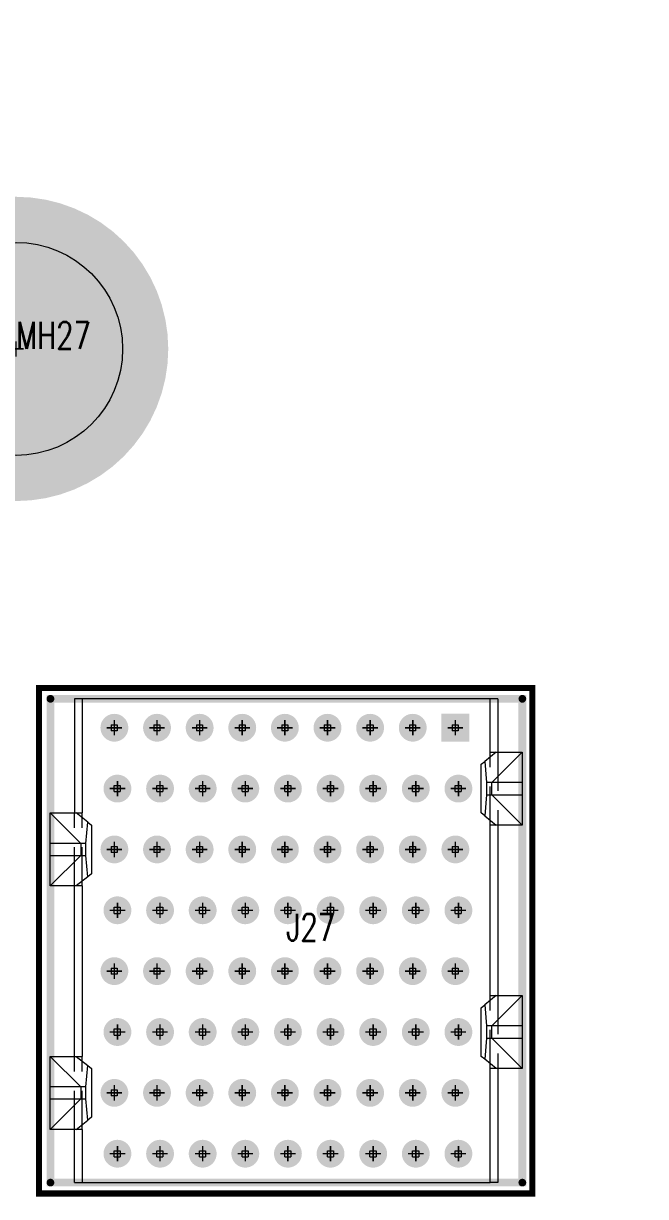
# Model space of a CAD drawing. Header units: millimetres. Extents: x 5 to 1395, y 5 to 415.
# Drawn here: x 1099.39 to 1119.82, y 152.82 to 191.38 of the extents above; entities that cross this region are included whole.
import ezdxf

# ---------------------------------------------------------------- set-up
doc = ezdxf.new("R2010")
doc.units = ezdxf.units.MM
doc.header["$PDSIZE"] = -1
doc.linetypes.add('HIDDEN', pattern=[1.905, 1.27, -0.635])
for name, color, linetype in [('DRIL_PLTE_THRU_01', 16, 'Continuous'), ('DRIL_PLTE_THRU_02', 146, 'Continuous'), ('DRIL_PLTE_THRU_03', 56, 'Continuous'), ('DRIL_PLTE_THRU_04', 216, 'Continuous'), ('DRIL_PLTE_THRU_05', 34, 'Continuous'), ('DRIL_PLTE_THRU_06', 96, 'Continuous'), ('DRIL_PLTE_THRU_07', 171, 'Continuous'), ('DRIL_PLTE_THRU_08', 176, 'Continuous'), ('DRIL_SYMBOL', 2, 'Continuous'), ('PADS_BOT', 5, 'Continuous'), ('PADS_INNER', 1, 'Continuous'), ('PADS_TOP', 1, 'Continuous'), ('PART_NAME_01', 1, 'Continuous'), ('PART_TOP_2DLINE_26', 5, 'Continuous'), ('PART_TOP_2DLINE_27', 5, 'Continuous')]:
    doc.layers.add(name, color=color, linetype=linetype)
doc.styles.add('W0$127', font='simplex', dxfattribs={"width": 0.75})
doc.dimstyles.new('ISO-25', dxfattribs={"dimtxt": 2.5, "dimasz": 2.5, "dimexe": 1.25, "dimexo": 0.625, "dimtad": 1, "dimtxsty": 'Standard', "dimcen": 2.5, "dimadec": 0, "dimazin": 0, "dimtfac": 1, "dimtmove": 0, "dimatfit": 3, "dimfxl": 0, "dimarcsym": 0})

# ---------------------------------------------------------------- blocks, each defined once
blk = doc.blocks.new('DRIL_SYMBOL_7')
at = {"layer": 'DRIL_SYMBOL', "const_width": 0.0508}
for points in [[(-0.254, 0), (0.254, 0)], [(0, -0.254), (0, 0.254)]]:
    blk.add_lwpolyline(points, dxfattribs=at)
blk = doc.blocks.new('DRIL_HOLE_7')
at = {"const_width": 3.5}
blk.add_lwpolyline([(-1.75, 0, 1), (1.75, 0, 1)], format="xyb", close=True, dxfattribs=at)
blk.add_blockref('DRIL_SYMBOL_7', (0, 0))
blk = doc.blocks.new('PAD_0')
at = {"const_width": 5}
blk.add_lwpolyline([(0, -2.5, 1), (0, 2.5, 1)], format="xyb", close=True, dxfattribs=at)
blk = doc.blocks.new('STK_TOP_205')
at = {"layer": 'DRIL_PLTE_THRU_01'}
blk.add_blockref('DRIL_HOLE_7', (0, 0), dxfattribs=at)
at = {"layer": 'DRIL_PLTE_THRU_02'}
blk.add_blockref('DRIL_HOLE_7', (0, 0), dxfattribs=at)
at = {"layer": 'DRIL_PLTE_THRU_03'}
blk.add_blockref('DRIL_HOLE_7', (0, 0), dxfattribs=at)
at = {"layer": 'DRIL_PLTE_THRU_04'}
blk.add_blockref('DRIL_HOLE_7', (0, 0), dxfattribs=at)
at = {"layer": 'DRIL_PLTE_THRU_05'}
blk.add_blockref('DRIL_HOLE_7', (0, 0), dxfattribs=at)
at = {"layer": 'DRIL_PLTE_THRU_06'}
blk.add_blockref('DRIL_HOLE_7', (0, 0), dxfattribs=at)
at = {"layer": 'DRIL_PLTE_THRU_07'}
blk.add_blockref('DRIL_HOLE_7', (0, 0), dxfattribs=at)
at = {"layer": 'DRIL_PLTE_THRU_08'}
blk.add_blockref('DRIL_HOLE_7', (0, 0), dxfattribs=at)
at = {"layer": 'PADS_BOT'}
blk.add_blockref('PAD_0', (0, 0), dxfattribs=at)
at = {"layer": 'PADS_INNER'}
blk.add_blockref('PAD_0', (0, 0), dxfattribs=at)
at = {"layer": 'PADS_TOP'}
blk.add_blockref('PAD_0', (0, 0), dxfattribs=at)
blk = doc.blocks.new('SYM_TOP_20')
blk.add_blockref('STK_TOP_205', (0, 0))
blk = doc.blocks.new('PART_TOP_376')
blk.add_blockref('SYM_TOP_20', (0, 0))
at = {"layer": 'PART_NAME_01', "style": 'W0$127', "width": 0.75}
blk.add_text('MH27', height=0.889, dxfattribs=at).set_placement((0, 0))
blk = doc.blocks.new('SMOOTH_0$2032')
at = {"const_width": 0.1016}
blk.add_lwpolyline([(-0.0508, 0, 1), (0.0508, 0, 1)], format="xyb", close=True, dxfattribs=at)
blk = doc.blocks.new('SMOOTH_0$254')
at = {"const_width": 0.127}
blk.add_lwpolyline([(-0.0635, 0, 1), (0.0635, 0, 1)], format="xyb", close=True, dxfattribs=at)
blk = doc.blocks.new('PART_BODY_TOP_12')
at = {"layer": 'PART_TOP_2DLINE_26', "const_width": 0.2032}
blk.add_lwpolyline([(-8.3058, 8.128), (8.3058, 8.128), (8.3058, -8.0772), (-8.3058, -8.0772)], close=True, dxfattribs=at)
at = {"layer": 'PART_TOP_2DLINE_27', "const_width": 0.254}
blk.add_lwpolyline([(-7.95, -7.75), (7.95, -7.75), (7.95, 7.75), (-7.95, 7.75)], close=True, dxfattribs=at)
at = {"layer": 'PART_TOP_2DLINE_26'}
for p in [(-8.3058, 8.128), (8.3058, 8.128), (-8.3058, -8.0772), (8.3058, -8.0772)]:
    blk.add_blockref('SMOOTH_0$2032', p, dxfattribs=at)
at = {"layer": 'PART_TOP_2DLINE_27'}
for p in [(-7.95, 7.75), (7.95, 7.75), (-7.95, -7.75), (7.95, -7.75)]:
    blk.add_blockref('SMOOTH_0$254', p, dxfattribs=at)
blk = doc.blocks.new('DRIL_SYMBOL_0$59944')
at = {"layer": 'DRIL_SYMBOL', "const_width": 0.0508}
for points in [[(-0.254, 0), (0.254, 0)], [(0, -0.254), (0, 0.254)]]:
    blk.add_lwpolyline(points, dxfattribs=at)
blk = doc.blocks.new('DRIL_HOLE_0$59944')
at = {"const_width": 0.29972}
blk.add_lwpolyline([(-0.14986, 0, 1), (0.14986, 0, 1)], format="xyb", close=True, dxfattribs=at)
blk.add_blockref('DRIL_SYMBOL_0$59944', (0, 0))
blk = doc.blocks.new('PAD_8')
at = {"const_width": 0.4572}
blk.add_lwpolyline([(0, -0.2286, 1), (0, 0.2286, 1)], format="xyb", close=True, dxfattribs=at)
blk = doc.blocks.new('STK_TOP_169')
at = {"layer": 'DRIL_PLTE_THRU_01'}
blk.add_blockref('DRIL_HOLE_0$59944', (0, 0), dxfattribs=at)
at = {"layer": 'DRIL_PLTE_THRU_02'}
blk.add_blockref('DRIL_HOLE_0$59944', (0, 0), dxfattribs=at)
at = {"layer": 'DRIL_PLTE_THRU_03'}
blk.add_blockref('DRIL_HOLE_0$59944', (0, 0), dxfattribs=at)
at = {"layer": 'DRIL_PLTE_THRU_04'}
blk.add_blockref('DRIL_HOLE_0$59944', (0, 0), dxfattribs=at)
at = {"layer": 'DRIL_PLTE_THRU_05'}
blk.add_blockref('DRIL_HOLE_0$59944', (0, 0), dxfattribs=at)
at = {"layer": 'DRIL_PLTE_THRU_06'}
blk.add_blockref('DRIL_HOLE_0$59944', (0, 0), dxfattribs=at)
at = {"layer": 'DRIL_PLTE_THRU_07'}
blk.add_blockref('DRIL_HOLE_0$59944', (0, 0), dxfattribs=at)
at = {"layer": 'DRIL_PLTE_THRU_08'}
blk.add_blockref('DRIL_HOLE_0$59944', (0, 0), dxfattribs=at)
at = {"layer": 'PADS_BOT'}
blk.add_blockref('PAD_8', (0, 0), dxfattribs=at)
at = {"layer": 'PADS_INNER'}
blk.add_blockref('PAD_8', (0, 0), dxfattribs=at)
at = {"layer": 'PADS_TOP'}
blk.add_blockref('PAD_8', (0, 0), dxfattribs=at)
blk = doc.blocks.new('PAD_10')
at = {"const_width": 0.9144}
blk.add_lwpolyline([(-0.4572, 0), (0.4572, 0)], dxfattribs=at)
blk = doc.blocks.new('STK_TOP_172')
at = {"layer": 'DRIL_PLTE_THRU_01'}
blk.add_blockref('DRIL_HOLE_0$59944', (0, 0), dxfattribs=at)
at = {"layer": 'DRIL_PLTE_THRU_02'}
blk.add_blockref('DRIL_HOLE_0$59944', (0, 0), dxfattribs=at)
at = {"layer": 'DRIL_PLTE_THRU_03'}
blk.add_blockref('DRIL_HOLE_0$59944', (0, 0), dxfattribs=at)
at = {"layer": 'DRIL_PLTE_THRU_04'}
blk.add_blockref('DRIL_HOLE_0$59944', (0, 0), dxfattribs=at)
at = {"layer": 'DRIL_PLTE_THRU_05'}
blk.add_blockref('DRIL_HOLE_0$59944', (0, 0), dxfattribs=at)
at = {"layer": 'DRIL_PLTE_THRU_06'}
blk.add_blockref('DRIL_HOLE_0$59944', (0, 0), dxfattribs=at)
at = {"layer": 'DRIL_PLTE_THRU_07'}
blk.add_blockref('DRIL_HOLE_0$59944', (0, 0), dxfattribs=at)
at = {"layer": 'DRIL_PLTE_THRU_08'}
blk.add_blockref('DRIL_HOLE_0$59944', (0, 0), dxfattribs=at)
at = {"layer": 'PADS_BOT'}
blk.add_blockref('PAD_8', (0, 0), dxfattribs=at)
at = {"layer": 'PADS_INNER'}
blk.add_blockref('PAD_8', (0, 0), dxfattribs=at)
at = {"layer": 'PADS_TOP'}
blk.add_blockref('PAD_10', (0, 0), dxfattribs=at)
blk = doc.blocks.new('SYM_TOP_14')
for name, p in [('PART_BODY_TOP_12', (0, 0)), ('STK_TOP_169', (-7, 5.55)), ('STK_TOP_169', (-5, 5.65)), ('STK_TOP_169', (-3, 5.55)), ('STK_TOP_169', (-1, 5.65)), ('STK_TOP_169', (1, 5.55)), ('STK_TOP_169', (3, 5.65)), ('STK_TOP_169', (5, 5.55)), ('STK_TOP_169', (7, 5.65)), ('STK_TOP_169', (-5, 4.25)), ('STK_TOP_169', (-1, 4.25)), ('STK_TOP_169', (3, 4.25)), ('STK_TOP_169', (7, 4.25)), ('STK_TOP_169', (-7, 4.15)), ('STK_TOP_169', (-3, 4.15)), ('STK_TOP_169', (1, 4.15)), ('STK_TOP_169', (5, 4.15)), ('STK_TOP_169', (-7, 2.75)), ('STK_TOP_169', (-5, 2.85)), ('STK_TOP_169', (-3, 2.75)), ('STK_TOP_169', (-1, 2.85)), ('STK_TOP_169', (1, 2.75)), ('STK_TOP_169', (3, 2.85)), ('STK_TOP_169', (5, 2.75)), ('STK_TOP_169', (7, 2.85)), ('STK_TOP_169', (-7, 1.35)), ('STK_TOP_169', (-5, 1.45)), ('STK_TOP_169', (-3, 1.35)), ('STK_TOP_169', (-1, 1.45)), ('STK_TOP_169', (1, 1.35)), ('STK_TOP_169', (3, 1.45)), ('STK_TOP_169', (5, 1.35)), ('STK_TOP_169', (7, 1.45)), ('STK_TOP_169', (-7, -0.05)), ('STK_TOP_169', (-5, 0.05)), ('STK_TOP_169', (-3, -0.05)), ('STK_TOP_169', (-1, 0.05)), ('STK_TOP_169', (1, -0.05)), ('STK_TOP_169', (3, 0.05)), ('STK_TOP_169', (5, -0.05)), ('STK_TOP_169', (7, 0.05)), ('STK_TOP_169', (-7, -1.45)), ('STK_TOP_169', (-5, -1.35)), ('STK_TOP_169', (-3, -1.45)), ('STK_TOP_169', (-1, -1.35)), ('STK_TOP_169', (1, -1.45)), ('STK_TOP_169', (3, -1.35)), ('STK_TOP_169', (5, -1.45)), ('STK_TOP_169', (7, -1.35)), ('STK_TOP_169', (-5, -2.75)), ('STK_TOP_169', (-1, -2.75)), ('STK_TOP_169', (3, -2.75)), ('STK_TOP_169', (7, -2.75)), ('STK_TOP_169', (-7, -2.85)), ('STK_TOP_169', (-3, -2.85)), ('STK_TOP_169', (1, -2.85)), ('STK_TOP_169', (5, -2.85)), ('STK_TOP_169', (-7, -4.25)), ('STK_TOP_169', (-5, -4.15)), ('STK_TOP_169', (-3, -4.25)), ('STK_TOP_169', (-1, -4.15)), ('STK_TOP_169', (1, -4.25)), ('STK_TOP_169', (3, -4.15)), ('STK_TOP_169', (5, -4.25)), ('STK_TOP_169', (7, -4.15)), ('STK_TOP_169', (-7, -5.65)), ('STK_TOP_169', (-5, -5.55)), ('STK_TOP_169', (-3, -5.65)), ('STK_TOP_169', (-1, -5.55)), ('STK_TOP_169', (1, -5.65)), ('STK_TOP_169', (3, -5.55)), ('STK_TOP_169', (5, -5.65)), ('STK_TOP_172', (7, -5.55))]:
    blk.add_blockref(name, p)
blk = doc.blocks.new('PART_TOP_80')
blk.add_blockref('SYM_TOP_14', (0, 0))
at = {"layer": 'PART_NAME_01', "style": 'W0$127', "width": 0.75}
blk.add_text('J27', height=0.889, rotation=270, dxfattribs=at).set_placement((0, 0))
blk = doc.blocks.new('q')
blk.add_blockref('PART_TOP_376', (1099.145, 180.679))
at = {"rotation": 90}
blk.add_blockref('PART_TOP_80', (1108.025, 161.229), dxfattribs=at)
blk = doc.blocks.new('*D231')
at = {"color": 0, "lineweight": -2}
for p, q in [((969.595, 286.609), (969.595, 323.77)), ((1257.145, 181.679), (1257.145, 323.77)), ((1253.843, 322.77), (972.897, 322.77))]:
    blk.add_line(p, q, dxfattribs=at)
at = {"color": 0}
for points in [[(972.897, 323.321), (972.897, 322.22), (969.595, 322.77)], [(1253.843, 323.321), (1253.843, 322.22), (1257.145, 322.77)]]:
    blk.add_solid(points, dxfattribs=at)
at = {"layer": 'Defpoints', "color": 0}
for p in [(969.595, 322.77), (969.595, 285.609), (1257.145, 180.679)]:
    blk.add_point(p, dxfattribs=at)
at = {"color": 0, "insert": (1113.37, 326.336), "char_height": 3.5, "attachment_point": 5}
blk.add_mtext('287,550', dxfattribs=at)

msp = doc.modelspace()

# ---------------------------------------------------------------- linework, layer by layer
at = {"color": 7, "linetype": 'Continuous', "lineweight": 15}
for p, q in [((1101.0698, 169.1788), (1101.0698, 165.4288)), ((1101.3198, 169.1788), (1101.0698, 169.1788)), ((1101.3198, 169.1788), (1101.3198, 165.4288)), ((1114.7198, 169.1788), (1101.3198, 169.1788)), ((1114.7198, 167.4288), (1114.7198, 169.1788)), ((1114.9698, 169.1788), (1114.7198, 169.1788)), ((1114.9698, 169.1788), (1114.9698, 167.4288)), ((1114.9198, 167.4288), (1114.539, 167.1241)), ((1114.7198, 167.4288), (1114.9198, 167.4288)), ((1115.7698, 167.4288), (1114.7698, 166.4288)), ((1114.9198, 167.4288), (1115.7698, 167.4288)), ((1115.7698, 167.4288), (1115.7698, 166.4288)), ((1114.4198, 167.0288), (1114.539, 167.1241)), ((1114.4198, 165.4288), (1114.4198, 167.0288)), ((1114.539, 167.1241), (1114.5998, 166.4288)), ((1114.5998, 166.4288), (1114.5998, 166.0288)), ((1114.7698, 166.4288), (1114.5998, 166.4288)), ((1114.7698, 166.0288), (1114.7698, 166.4288)), ((1115.7698, 166.4288), (1114.7698, 166.4288)), ((1115.7698, 166.4288), (1115.7698, 166.0288)), ((1114.5998, 166.0288), (1114.539, 165.3334)), ((1114.5998, 166.0288), (1114.7698, 166.0288)), ((1114.7698, 166.0288), (1115.7698, 165.0288)), ((1114.7698, 166.0288), (1115.7698, 166.0288)), ((1115.7698, 166.0288), (1115.7698, 165.0288)), ((1101.2698, 164.4288), (1100.2698, 165.4288)), ((1100.2698, 164.4288), (1100.2698, 165.4288)), ((1100.2698, 165.4288), (1101.1198, 165.4288)), ((1101.5006, 165.1241), (1101.1198, 165.4288)), ((1101.1198, 165.4288), (1101.3198, 165.4288)), ((1114.539, 165.3334), (1114.4198, 165.4288)), ((1101.4398, 164.4288), (1101.5006, 165.1241)), ((1101.5006, 165.1241), (1101.6198, 165.0288)), ((1101.6198, 165.0288), (1101.6198, 163.4288)), ((1114.539, 165.3334), (1114.9198, 165.0288)), ((1114.7198, 159.4288), (1114.7198, 165.0288)), ((1114.9198, 165.0288), (1114.7198, 165.0288)), ((1115.7698, 165.0288), (1114.9198, 165.0288)), ((1114.9698, 165.0288), (1114.9698, 159.4288)), ((1100.2698, 164.0288), (1100.2698, 164.4288)), ((1101.2698, 164.4288), (1100.2698, 164.4288)), ((1101.2698, 164.4288), (1101.2698, 164.0288)), ((1101.4398, 164.4288), (1101.2698, 164.4288)), ((1101.4398, 164.0288), (1101.4398, 164.4288)), ((1100.2698, 164.0288), (1101.2698, 164.0288)), ((1100.2698, 163.0288), (1101.2698, 164.0288)), ((1100.2698, 163.0288), (1100.2698, 164.0288)), ((1101.2698, 164.0288), (1101.4398, 164.0288)), ((1101.5006, 163.3334), (1101.4398, 164.0288)), ((1101.5006, 163.3334), (1101.1198, 163.0288)), ((1101.6198, 163.4288), (1101.5006, 163.3334)), ((1101.1198, 163.0288), (1100.2698, 163.0288)), ((1101.0698, 157.4288), (1101.0698, 163.0288)), ((1101.3198, 163.0288), (1101.1198, 163.0288)), ((1101.3198, 163.0288), (1101.3198, 157.4288)), ((1114.9198, 159.4288), (1114.539, 159.1241)), ((1114.7198, 159.4288), (1114.9198, 159.4288)), ((1115.7698, 159.4288), (1114.7698, 158.4288)), ((1114.9198, 159.4288), (1115.7698, 159.4288)), ((1115.7698, 159.4288), (1115.7698, 158.4288)), ((1114.4198, 159.0288), (1114.539, 159.1241)), ((1114.4198, 157.4288), (1114.4198, 159.0288)), ((1114.539, 159.1241), (1114.5998, 158.4288)), ((1114.5998, 158.4288), (1114.5998, 158.0288)), ((1114.7698, 158.4288), (1114.5998, 158.4288)), ((1114.7698, 158.0288), (1114.7698, 158.4288)), ((1115.7698, 158.4288), (1114.7698, 158.4288)), ((1115.7698, 158.4288), (1115.7698, 158.0288)), ((1114.5998, 158.0288), (1114.539, 157.3334)), ((1114.5998, 158.0288), (1114.7698, 158.0288)), ((1114.7698, 158.0288), (1115.7698, 158.0288)), ((1114.7698, 158.0288), (1115.7698, 157.0288)), ((1115.7698, 158.0288), (1115.7698, 157.0288)), ((1101.2698, 156.4288), (1100.2698, 157.4288)), ((1100.2698, 156.4288), (1100.2698, 157.4288)), ((1100.2698, 157.4288), (1101.1198, 157.4288)), ((1101.1198, 157.4288), (1101.5006, 157.1241)), ((1101.1198, 157.4288), (1101.3198, 157.4288)), ((1114.539, 157.3334), (1114.4198, 157.4288)), ((1114.9198, 157.0288), (1114.539, 157.3334)), ((1101.4398, 156.4288), (1101.5006, 157.1241)), ((1101.5006, 157.1241), (1101.6198, 157.0288)), ((1101.6198, 157.0288), (1101.6198, 155.4288)), ((1114.7198, 153.2788), (1114.7198, 157.0288)), ((1114.9198, 157.0288), (1114.7198, 157.0288)), ((1115.7698, 157.0288), (1114.9198, 157.0288)), ((1114.9698, 157.0288), (1114.9698, 153.2788)), ((1100.2698, 156.0288), (1100.2698, 156.4288)), ((1101.2698, 156.4288), (1100.2698, 156.4288)), ((1101.4398, 156.4288), (1101.2698, 156.4288)), ((1101.2698, 156.4288), (1101.2698, 156.0288)), ((1101.4398, 156.0288), (1101.4398, 156.4288)), ((1100.2698, 155.0288), (1101.2698, 156.0288)), ((1100.2698, 155.0288), (1100.2698, 156.0288)), ((1100.2698, 156.0288), (1101.2698, 156.0288)), ((1101.2698, 156.0288), (1101.4398, 156.0288)), ((1101.5006, 155.3334), (1101.4398, 156.0288)), ((1101.6198, 155.4288), (1101.5006, 155.3334)), ((1101.1198, 155.0288), (1100.2698, 155.0288)), ((1101.0698, 153.2788), (1101.0698, 155.0288)), ((1101.1198, 155.0288), (1101.5006, 155.3334)), ((1101.3198, 155.0288), (1101.1198, 155.0288)), ((1101.3198, 155.0288), (1101.3198, 153.2788)), ((1101.0698, 153.2788), (1101.3198, 153.2788)), ((1101.3198, 153.2788), (1114.7198, 153.2788)), ((1114.9698, 153.2788), (1114.7198, 153.2788))]:
    msp.add_line(p, q, dxfattribs=at)
at = {"color": 7, "linetype": 'HIDDEN', "lineweight": 0}
for p, q in [((1102.2698, 168.3288), (1102.2698, 168.1288)), ((1102.2698, 168.3288), (1102.4698, 168.3288)), ((1102.4698, 168.1288), (1102.2698, 168.1288)), ((1102.4698, 168.3288), (1102.4698, 168.1288)), ((1103.6698, 168.3288), (1103.8698, 168.3288)), ((1103.6698, 168.3288), (1103.6698, 168.1288)), ((1103.8698, 168.1288), (1103.6698, 168.1288)), ((1103.8698, 168.3288), (1103.8698, 168.1288)), ((1105.0698, 168.3288), (1105.0698, 168.1288)), ((1105.0698, 168.3288), (1105.2698, 168.3288)), ((1105.2698, 168.1288), (1105.0698, 168.1288)), ((1105.2698, 168.3288), (1105.2698, 168.1288)), ((1106.4698, 168.3288), (1106.4698, 168.1288)), ((1106.4698, 168.3288), (1106.6698, 168.3288)), ((1106.6698, 168.1288), (1106.4698, 168.1288)), ((1106.6698, 168.3288), (1106.6698, 168.1288)), ((1107.8698, 168.3288), (1107.8698, 168.1288)), ((1107.8698, 168.3288), (1108.0698, 168.3288)), ((1108.0698, 168.1288), (1107.8698, 168.1288)), ((1108.0698, 168.3288), (1108.0698, 168.1288)), ((1109.2698, 168.3288), (1109.2698, 168.1288)), ((1109.2698, 168.3288), (1109.4698, 168.3288)), ((1109.4698, 168.1288), (1109.2698, 168.1288)), ((1109.4698, 168.3288), (1109.4698, 168.1288)), ((1110.6698, 168.3288), (1110.6698, 168.1288)), ((1110.6698, 168.3288), (1110.8698, 168.3288)), ((1110.8698, 168.1288), (1110.6698, 168.1288)), ((1110.8698, 168.3288), (1110.8698, 168.1288)), ((1112.0698, 168.3288), (1112.0698, 168.1288)), ((1112.0698, 168.3288), (1112.2698, 168.3288)), ((1112.2698, 168.1288), (1112.0698, 168.1288)), ((1112.2698, 168.3288), (1112.2698, 168.1288)), ((1113.4698, 168.3288), (1113.4698, 168.1288)), ((1113.4698, 168.3288), (1113.6698, 168.3288)), ((1113.6698, 168.1288), (1113.4698, 168.1288)), ((1113.6698, 168.3288), (1113.6698, 168.1288)), ((1114.7198, 165.0288), (1114.7198, 167.4288)), ((1114.9698, 167.4288), (1114.9698, 165.0288)), ((1102.3698, 166.1288), (1102.3698, 166.3288)), ((1102.3698, 166.3288), (1102.5698, 166.3288)), ((1102.5698, 166.3288), (1102.5698, 166.1288)), ((1103.7698, 166.1288), (1103.7698, 166.3288)), ((1103.7698, 166.3288), (1103.9698, 166.3288)), ((1103.9698, 166.3288), (1103.9698, 166.1288)), ((1105.1698, 166.3288), (1105.3698, 166.3288)), ((1105.1698, 166.1288), (1105.1698, 166.3288)), ((1105.3698, 166.3288), (1105.3698, 166.1288)), ((1106.5698, 166.3288), (1106.7698, 166.3288)), ((1106.5698, 166.1288), (1106.5698, 166.3288)), ((1106.7698, 166.3288), (1106.7698, 166.1288)), ((1107.9698, 166.3288), (1108.1698, 166.3288)), ((1107.9698, 166.1288), (1107.9698, 166.3288)), ((1108.1698, 166.3288), (1108.1698, 166.1288)), ((1109.3698, 166.3288), (1109.5698, 166.3288)), ((1109.3698, 166.1288), (1109.3698, 166.3288)), ((1109.5698, 166.3288), (1109.5698, 166.1288)), ((1110.7698, 166.3288), (1110.9698, 166.3288)), ((1110.7698, 166.1288), (1110.7698, 166.3288)), ((1110.9698, 166.3288), (1110.9698, 166.1288)), ((1112.1698, 166.3288), (1112.3698, 166.3288)), ((1112.1698, 166.1288), (1112.1698, 166.3288)), ((1112.3698, 166.3288), (1112.3698, 166.1288)), ((1113.5698, 166.1288), (1113.5698, 166.3288)), ((1113.5698, 166.3288), (1113.7698, 166.3288)), ((1113.7698, 166.3288), (1113.7698, 166.1288)), ((1102.3698, 166.1288), (1102.5698, 166.1288)), ((1103.7698, 166.1288), (1103.9698, 166.1288)), ((1105.1698, 166.1288), (1105.3698, 166.1288)), ((1106.5698, 166.1288), (1106.7698, 166.1288)), ((1107.9698, 166.1288), (1108.1698, 166.1288)), ((1109.3698, 166.1288), (1109.5698, 166.1288)), ((1110.7698, 166.1288), (1110.9698, 166.1288)), ((1112.1698, 166.1288), (1112.3698, 166.1288)), ((1113.5698, 166.1288), (1113.7698, 166.1288)), ((1101.0698, 163.0288), (1101.0698, 165.4288)), ((1101.3198, 163.0288), (1101.3198, 165.4288)), ((1102.2698, 164.3288), (1102.2698, 164.1288)), ((1102.2698, 164.3288), (1102.4698, 164.3288)), ((1102.4698, 164.3288), (1102.4698, 164.1288)), ((1103.6698, 164.3288), (1103.6698, 164.1288)), ((1103.6698, 164.3288), (1103.8698, 164.3288)), ((1103.8698, 164.3288), (1103.8698, 164.1288)), ((1105.0698, 164.3288), (1105.0698, 164.1288)), ((1105.0698, 164.3288), (1105.2698, 164.3288)), ((1105.2698, 164.3288), (1105.2698, 164.1288)), ((1106.4698, 164.3288), (1106.4698, 164.1288)), ((1106.4698, 164.3288), (1106.6698, 164.3288)), ((1106.6698, 164.3288), (1106.6698, 164.1288)), ((1107.8698, 164.3288), (1107.8698, 164.1288)), ((1107.8698, 164.3288), (1108.0698, 164.3288)), ((1108.0698, 164.3288), (1108.0698, 164.1288)), ((1109.2698, 164.3288), (1109.2698, 164.1288)), ((1109.2698, 164.3288), (1109.4698, 164.3288)), ((1109.4698, 164.3288), (1109.4698, 164.1288)), ((1110.6698, 164.3288), (1110.6698, 164.1288)), ((1110.6698, 164.3288), (1110.8698, 164.3288)), ((1110.8698, 164.3288), (1110.8698, 164.1288)), ((1112.0698, 164.3288), (1112.0698, 164.1288)), ((1112.0698, 164.3288), (1112.2698, 164.3288)), ((1112.2698, 164.3288), (1112.2698, 164.1288)), ((1113.4698, 164.3288), (1113.4698, 164.1288)), ((1113.4698, 164.3288), (1113.6698, 164.3288)), ((1113.6698, 164.3288), (1113.6698, 164.1288)), ((1102.4698, 164.1288), (1102.2698, 164.1288)), ((1103.8698, 164.1288), (1103.6698, 164.1288)), ((1105.2698, 164.1288), (1105.0698, 164.1288)), ((1106.6698, 164.1288), (1106.4698, 164.1288)), ((1108.0698, 164.1288), (1107.8698, 164.1288)), ((1109.4698, 164.1288), (1109.2698, 164.1288)), ((1110.8698, 164.1288), (1110.6698, 164.1288)), ((1112.2698, 164.1288), (1112.0698, 164.1288)), ((1113.6698, 164.1288), (1113.4698, 164.1288)), ((1102.3698, 162.1288), (1102.3698, 162.3288)), ((1102.3698, 162.3288), (1102.5698, 162.3288)), ((1102.5698, 162.3288), (1102.5698, 162.1288)), ((1103.7698, 162.3288), (1103.9698, 162.3288)), ((1103.7698, 162.1288), (1103.7698, 162.3288)), ((1103.9698, 162.3288), (1103.9698, 162.1288)), ((1105.1698, 162.3288), (1105.3698, 162.3288)), ((1105.1698, 162.1288), (1105.1698, 162.3288)), ((1105.3698, 162.3288), (1105.3698, 162.1288)), ((1106.5698, 162.3288), (1106.7698, 162.3288)), ((1106.5698, 162.1288), (1106.5698, 162.3288)), ((1106.7698, 162.3288), (1106.7698, 162.1288)), ((1107.9698, 162.3288), (1108.1698, 162.3288)), ((1107.9698, 162.1288), (1107.9698, 162.3288)), ((1108.1698, 162.3288), (1108.1698, 162.1288)), ((1109.3698, 162.3288), (1109.5698, 162.3288)), ((1109.3698, 162.1288), (1109.3698, 162.3288)), ((1109.5698, 162.3288), (1109.5698, 162.1288)), ((1110.7698, 162.3288), (1110.9698, 162.3288)), ((1110.7698, 162.1288), (1110.7698, 162.3288)), ((1110.9698, 162.3288), (1110.9698, 162.1288)), ((1112.1698, 162.3288), (1112.3698, 162.3288)), ((1112.1698, 162.1288), (1112.1698, 162.3288)), ((1112.3698, 162.3288), (1112.3698, 162.1288)), ((1113.5698, 162.3288), (1113.7698, 162.3288)), ((1113.5698, 162.1288), (1113.5698, 162.3288)), ((1113.7698, 162.3288), (1113.7698, 162.1288)), ((1102.3698, 162.1288), (1102.5698, 162.1288)), ((1103.7698, 162.1288), (1103.9698, 162.1288)), ((1105.1698, 162.1288), (1105.3698, 162.1288)), ((1106.5698, 162.1288), (1106.7698, 162.1288)), ((1107.9698, 162.1288), (1108.1698, 162.1288)), ((1109.3698, 162.1288), (1109.5698, 162.1288)), ((1110.7698, 162.1288), (1110.9698, 162.1288)), ((1112.1698, 162.1288), (1112.3698, 162.1288)), ((1113.5698, 162.1288), (1113.7698, 162.1288)), ((1102.2698, 160.3288), (1102.2698, 160.1288)), ((1102.2698, 160.3288), (1102.4698, 160.3288)), ((1102.4698, 160.1288), (1102.2698, 160.1288)), ((1102.4698, 160.3288), (1102.4698, 160.1288)), ((1103.6698, 160.3288), (1103.6698, 160.1288)), ((1103.6698, 160.3288), (1103.8698, 160.3288)), ((1103.8698, 160.1288), (1103.6698, 160.1288)), ((1103.8698, 160.3288), (1103.8698, 160.1288)), ((1105.0698, 160.3288), (1105.0698, 160.1288)), ((1105.0698, 160.3288), (1105.2698, 160.3288)), ((1105.2698, 160.1288), (1105.0698, 160.1288)), ((1105.2698, 160.3288), (1105.2698, 160.1288)), ((1106.4698, 160.3288), (1106.6698, 160.3288)), ((1106.4698, 160.3288), (1106.4698, 160.1288)), ((1106.6698, 160.1288), (1106.4698, 160.1288)), ((1106.6698, 160.3288), (1106.6698, 160.1288)), ((1107.8698, 160.3288), (1107.8698, 160.1288)), ((1107.8698, 160.3288), (1108.0698, 160.3288)), ((1108.0698, 160.1288), (1107.8698, 160.1288)), ((1108.0698, 160.3288), (1108.0698, 160.1288)), ((1109.2698, 160.3288), (1109.2698, 160.1288)), ((1109.2698, 160.3288), (1109.4698, 160.3288)), ((1109.4698, 160.1288), (1109.2698, 160.1288)), ((1109.4698, 160.3288), (1109.4698, 160.1288)), ((1110.6698, 160.3288), (1110.8698, 160.3288)), ((1110.6698, 160.3288), (1110.6698, 160.1288)), ((1110.8698, 160.1288), (1110.6698, 160.1288)), ((1110.8698, 160.3288), (1110.8698, 160.1288)), ((1112.0698, 160.3288), (1112.0698, 160.1288)), ((1112.0698, 160.3288), (1112.2698, 160.3288)), ((1112.2698, 160.1288), (1112.0698, 160.1288)), ((1112.2698, 160.3288), (1112.2698, 160.1288)), ((1113.4698, 160.3288), (1113.4698, 160.1288)), ((1113.4698, 160.3288), (1113.6698, 160.3288)), ((1113.6698, 160.1288), (1113.4698, 160.1288)), ((1113.6698, 160.3288), (1113.6698, 160.1288)), ((1114.7198, 157.0288), (1114.7198, 159.4288)), ((1114.9698, 159.4288), (1114.9698, 157.0288)), ((1102.3698, 158.3288), (1102.5698, 158.3288)), ((1102.3698, 158.1288), (1102.3698, 158.3288)), ((1102.3698, 158.1288), (1102.5698, 158.1288)), ((1102.5698, 158.3288), (1102.5698, 158.1288)), ((1103.7698, 158.3288), (1103.9698, 158.3288)), ((1103.7698, 158.1288), (1103.7698, 158.3288)), ((1103.7698, 158.1288), (1103.9698, 158.1288)), ((1103.9698, 158.3288), (1103.9698, 158.1288)), ((1105.1698, 158.3288), (1105.3698, 158.3288)), ((1105.1698, 158.1288), (1105.1698, 158.3288)), ((1105.1698, 158.1288), (1105.3698, 158.1288)), ((1105.3698, 158.3288), (1105.3698, 158.1288)), ((1106.5698, 158.3288), (1106.7698, 158.3288)), ((1106.5698, 158.1288), (1106.5698, 158.3288)), ((1106.5698, 158.1288), (1106.7698, 158.1288)), ((1106.7698, 158.3288), (1106.7698, 158.1288)), ((1107.9698, 158.3288), (1108.1698, 158.3288)), ((1107.9698, 158.1288), (1107.9698, 158.3288)), ((1107.9698, 158.1288), (1108.1698, 158.1288)), ((1108.1698, 158.3288), (1108.1698, 158.1288)), ((1109.3698, 158.3288), (1109.5698, 158.3288)), ((1109.3698, 158.1288), (1109.3698, 158.3288)), ((1109.3698, 158.1288), (1109.5698, 158.1288)), ((1109.5698, 158.3288), (1109.5698, 158.1288)), ((1110.7698, 158.3288), (1110.9698, 158.3288)), ((1110.7698, 158.1288), (1110.7698, 158.3288)), ((1110.7698, 158.1288), (1110.9698, 158.1288)), ((1110.9698, 158.3288), (1110.9698, 158.1288)), ((1112.1698, 158.3288), (1112.3698, 158.3288)), ((1112.1698, 158.1288), (1112.1698, 158.3288)), ((1112.1698, 158.1288), (1112.3698, 158.1288)), ((1112.3698, 158.3288), (1112.3698, 158.1288)), ((1113.5698, 158.3288), (1113.7698, 158.3288)), ((1113.5698, 158.1288), (1113.5698, 158.3288)), ((1113.5698, 158.1288), (1113.7698, 158.1288)), ((1113.7698, 158.3288), (1113.7698, 158.1288)), ((1101.0698, 155.0288), (1101.0698, 157.4288)), ((1101.3198, 155.0288), (1101.3198, 157.4288)), ((1102.2698, 156.3288), (1102.2698, 156.1288)), ((1102.2698, 156.3288), (1102.4698, 156.3288)), ((1102.4698, 156.3288), (1102.4698, 156.1288)), ((1103.6698, 156.3288), (1103.8698, 156.3288)), ((1103.6698, 156.3288), (1103.6698, 156.1288)), ((1103.8698, 156.3288), (1103.8698, 156.1288)), ((1105.0698, 156.3288), (1105.0698, 156.1288)), ((1105.0698, 156.3288), (1105.2698, 156.3288)), ((1105.2698, 156.3288), (1105.2698, 156.1288)), ((1106.4698, 156.3288), (1106.6698, 156.3288)), ((1106.4698, 156.3288), (1106.4698, 156.1288)), ((1106.6698, 156.3288), (1106.6698, 156.1288)), ((1107.8698, 156.3288), (1108.0698, 156.3288)), ((1107.8698, 156.3288), (1107.8698, 156.1288)), ((1108.0698, 156.3288), (1108.0698, 156.1288)), ((1109.2698, 156.3288), (1109.4698, 156.3288)), ((1109.2698, 156.3288), (1109.2698, 156.1288)), ((1109.4698, 156.3288), (1109.4698, 156.1288)), ((1110.6698, 156.3288), (1110.6698, 156.1288)), ((1110.6698, 156.3288), (1110.8698, 156.3288)), ((1110.8698, 156.3288), (1110.8698, 156.1288)), ((1112.0698, 156.3288), (1112.2698, 156.3288)), ((1112.0698, 156.3288), (1112.0698, 156.1288)), ((1112.2698, 156.3288), (1112.2698, 156.1288)), ((1113.4698, 156.3288), (1113.4698, 156.1288)), ((1113.4698, 156.3288), (1113.6698, 156.3288)), ((1113.6698, 156.3288), (1113.6698, 156.1288)), ((1102.4698, 156.1288), (1102.2698, 156.1288)), ((1103.8698, 156.1288), (1103.6698, 156.1288)), ((1105.2698, 156.1288), (1105.0698, 156.1288)), ((1106.6698, 156.1288), (1106.4698, 156.1288)), ((1108.0698, 156.1288), (1107.8698, 156.1288)), ((1109.4698, 156.1288), (1109.2698, 156.1288)), ((1110.8698, 156.1288), (1110.6698, 156.1288)), ((1112.2698, 156.1288), (1112.0698, 156.1288)), ((1113.6698, 156.1288), (1113.4698, 156.1288)), ((1102.3698, 154.1288), (1102.3698, 154.3288)), ((1102.3698, 154.3288), (1102.5698, 154.3288)), ((1102.5698, 154.3288), (1102.5698, 154.1288)), ((1103.7698, 154.3288), (1103.9698, 154.3288)), ((1103.7698, 154.1288), (1103.7698, 154.3288)), ((1103.9698, 154.3288), (1103.9698, 154.1288)), ((1105.1698, 154.3288), (1105.3698, 154.3288)), ((1105.1698, 154.1288), (1105.1698, 154.3288)), ((1105.3698, 154.3288), (1105.3698, 154.1288)), ((1106.5698, 154.3288), (1106.7698, 154.3288)), ((1106.5698, 154.1288), (1106.5698, 154.3288)), ((1106.7698, 154.3288), (1106.7698, 154.1288)), ((1107.9698, 154.3288), (1108.1698, 154.3288)), ((1107.9698, 154.1288), (1107.9698, 154.3288)), ((1108.1698, 154.3288), (1108.1698, 154.1288)), ((1109.3698, 154.3288), (1109.5698, 154.3288)), ((1109.3698, 154.1288), (1109.3698, 154.3288)), ((1109.5698, 154.3288), (1109.5698, 154.1288)), ((1110.7698, 154.3288), (1110.9698, 154.3288)), ((1110.7698, 154.1288), (1110.7698, 154.3288)), ((1110.9698, 154.3288), (1110.9698, 154.1288)), ((1112.1698, 154.3288), (1112.3698, 154.3288)), ((1112.1698, 154.1288), (1112.1698, 154.3288)), ((1112.3698, 154.3288), (1112.3698, 154.1288)), ((1113.5698, 154.3288), (1113.7698, 154.3288)), ((1113.5698, 154.1288), (1113.5698, 154.3288)), ((1113.7698, 154.3288), (1113.7698, 154.1288)), ((1102.3698, 154.1288), (1102.5698, 154.1288)), ((1103.7698, 154.1288), (1103.9698, 154.1288)), ((1105.1698, 154.1288), (1105.3698, 154.1288)), ((1106.5698, 154.1288), (1106.7698, 154.1288)), ((1107.9698, 154.1288), (1108.1698, 154.1288)), ((1109.3698, 154.1288), (1109.5698, 154.1288)), ((1110.7698, 154.1288), (1110.9698, 154.1288)), ((1112.1698, 154.1288), (1112.3698, 154.1288)), ((1113.5698, 154.1288), (1113.7698, 154.1288))]:
    msp.add_line(p, q, dxfattribs=at)
at = {"color": 7, "linetype": 'Continuous', "lineweight": 15}
msp.add_circle((1099.1448, 180.6788), 3.5, dxfattribs=at)

# ---------------------------------------------------------------- block references
msp.add_blockref('q', (0, 0))

# ---------------------------------------------------------------- dimensions: what is measured, and where the dimension line sits
dim = msp.add_linear_dim(base=(969.5948, 322.7702), p1=(1257.1448, 180.6788), p2=(969.5948, 285.6088), dimstyle='ISO-25', override={"dimtxt": 3.5, "dimasz": 3.302, "dimexe": 1, "dimexo": 1, "dimgap": 1.524, "dimtih": 1, "dimtoh": 1, "dimdec": 3, "dimzin": 0, "dimadec": 2, "dimtdec": 3, "dimtzin": 0})
dim.commit()
dim.dimension.update_dxf_attribs({"geometry": '*D231', "text_midpoint": (1113.3698, 326.3359)})

doc.saveas('drawing.dxf')
